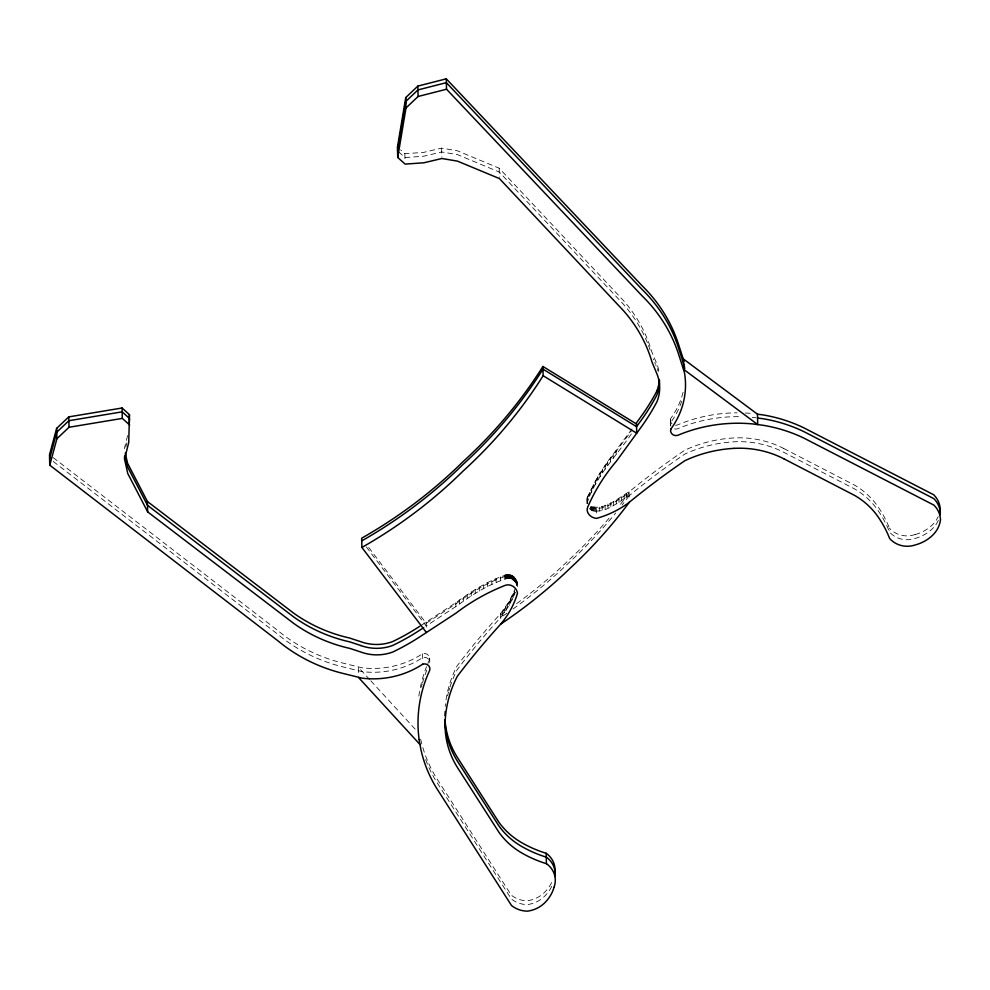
<?xml version="1.0" encoding="UTF-8"?>
<svg xmlns="http://www.w3.org/2000/svg" width="990" height="990" viewBox="0 0 990 990"><rect width="100%" height="100%" fill="white"/><g stroke="black" fill="none" stroke-linecap="round" stroke-linejoin="round"><path stroke-width="0.74" stroke-dasharray="4.95 3.71" d="M587.033 503.452C595.337 476.45 616.82 455.784 632.14 432.754M632.053 428.918L607.662 461.513L597.688 476.623L587.317 497.116L587.751 503.712L587.342 498.255L597.712 477.774L607.687 462.664L631.199 431.281M124.307 448.779L128.131 433.459M125.792 447.047L126.844 442.864M446.007 699.88A124.653 115.248 -1.4 0 1 457.058 665.948A795.688 735.644 -1.4 0 1 500.594 613.614L509.12 601.549L515.406 588.369M450.005 687.01A124.653 115.248 -1.4 0 1 457.145 669.784A795.688 735.644 -1.4 0 1 500.68 617.451L509.219 605.385L515.493 592.206M514.367 592.23L509.157 602.7L500.618 614.765A508.971 470.559 -1.4 0 0 506.818 610.545M421.084 625.445L455.858 602.675C471.772 591.166 488.961 579.855 507.957 574.472C512.523 574.522 516.706 578.333 517.238 582.875L516.396 586.785L517.263 584.026C516.731 579.484 512.548 575.673 507.981 575.611C488.998 581.006 471.809 592.317 455.895 603.826L426.17 623.279L366.275 544.277M366.35 546.963L426.245 625.965L455.957 606.499C471.871 595.002 489.06 583.692 508.043 578.296C512.622 578.358 516.792 582.169 517.337 586.711L517.102 582.046M888.673 529.959A115.533 106.821 -1.4 0 0 877.288 509.442A75.067 69.399 -1.4 0 0 854.506 488.899L783.87 452.356A91.501 84.596 -1.4 0 0 733.825 441.825A124.653 115.248 -1.4 0 0 684.696 454.163A795.688 735.644 -1.4 0 0 629.182 495.693C618.045 501.757 603.739 515.481 590.585 509.652L590.486 505.816C603.653 511.657 617.946 497.921 629.083 491.857A795.688 735.644 -1.4 0 1 684.61 450.326A124.653 115.248 -1.4 0 1 733.738 437.964A91.501 84.596 -1.4 0 1 783.783 448.507M658.796 370.631A42.954 39.711 -1.4 0 0 656.085 362.055L651.742 351.648A149.119 137.87 -1.4 0 0 623.279 300.366L499.17 168.189L457.17 150.715L441.602 148.129L423.633 152.398L404.848 153.722L400.628 149.911M752.165 417.335L756.212 417.854M783.771 448.519L854.42 485.063A75.067 69.399 -1.4 0 1 877.19 505.605A115.533 106.821 -1.4 0 1 889.366 528.091L889.428 530.652M590.51 506.967C603.677 512.795 617.983 499.071 629.108 493.008A508.971 470.559 -1.4 0 1 620.21 504.628M53.163 457.615L277.72 630.457A158.313 146.371 -1.4 0 0 341.364 662.694L361.833 667.755A84.806 78.408 -1.4 0 0 422.569 653.722A5.408 5 -1.4 0 1 429.45 659.922A144.763 133.836 -1.4 0 0 427.111 665.305M53.25 461.451L277.806 634.293A158.313 146.371 -1.4 0 0 341.451 666.518L361.919 671.591A84.806 78.408 -1.4 0 0 422.668 657.558A5.408 5 -1.4 0 1 429.747 662.867M590.585 509.652L589.298 508.476M398.611 151.841L404.947 157.559L423.732 156.222L441.701 151.965L457.269 154.551L499.269 172.025L623.366 304.19A149.119 137.87 -1.4 0 1 647.967 344.149M369.79 679.672L358.343 667.186L358.566 676.257M370.829 680.811L415.602 729.642M653.338 358.925L653.709 359.791M654.786 362.402L655.479 364.147M655.826 365.025L656.16 365.892M683.075 392.312A84.806 78.408 -1.4 0 1 670.527 418.758L670.725 425.23M670.341 420.577L670.502 427.036M629.083 491.857L629.244 498.317M626.633 493.651L626.732 497.487M624.121 495.359L624.22 499.195M621.559 497.005L621.646 500.841M618.936 498.564L619.022 502.4M616.151 450.784L616.25 454.62M616.25 500.037L616.349 503.873M613.231 454.299L613.317 458.135M613.515 501.435L613.614 505.271M610.397 457.875L610.496 461.711M610.743 502.747L610.842 506.583M607.662 461.513L607.761 465.337M607.922 503.972L608.009 507.808M605.026 465.201L605.113 469.037M605.063 505.11L605.15 508.947M602.477 468.951L602.576 472.787M602.155 506.162L602.254 509.999M600.027 472.762L600.126 476.598M599.222 507.128L599.309 510.964M597.688 476.623L597.774 480.459M596.252 508.006L596.438 515.765M595.448 480.534L595.534 484.37M595.349 507.895L595.448 511.719M594.47 507.709L594.569 511.545M593.295 484.494L593.394 488.33M593.604 507.462L593.703 511.298M592.775 507.14L592.861 510.976M591.971 506.756L592.057 510.593M591.265 488.491L591.352 492.327M591.203 506.323L591.302 510.147M589.335 492.537L589.421 496.374M587.503 496.634L587.602 500.457M587.317 497.116L587.417 500.94M587.317 501.621L587.528 503.242M587.169 497.599L587.194 502.276M586.971 498.601L587.07 503.96M516.879 581.229L516.978 585.065M516.582 580.437L516.681 584.273M516.223 579.67L516.322 583.506M515.79 578.94L515.889 582.776M515.295 578.247L515.382 582.083M514.738 577.591L514.825 581.427M514.107 576.984L514.206 580.821M514.33 591.08L514.429 594.916M513.439 576.44L513.538 580.264M512.721 575.933L512.808 579.769M513.179 593.753L513.265 597.589M511.954 575.499L512.04 579.323M511.917 596.388L512.016 600.225M511.149 575.116L511.236 578.952M510.642 574.93L510.729 578.754M510.122 574.769L510.209 578.593M510.568 598.987L510.654 602.823M509.59 574.633L509.677 578.469M499.17 168.189L499.393 177.26M509.046 574.547L509.145 578.383M508.501 574.485L508.6 578.321M509.12 601.549L509.219 605.385M507.957 574.472L508.043 578.296M507.4 574.485L507.499 578.308M506.855 574.534L506.942 578.358M507.585 604.061L507.684 607.897M506.311 574.608L506.397 578.445M505.766 574.732L505.865 578.568M505.246 574.881L505.333 578.717M505.964 606.524L506.063 610.36M504.727 575.066L504.826 578.903M504.257 608.949L504.356 612.773M502.462 611.313L502.561 615.136M500.346 576.848L500.445 580.685M500.594 613.614L500.742 620.074M496.027 578.742L496.114 582.578M491.745 580.722L491.832 584.558M487.513 582.801L487.612 586.637M483.343 584.966L483.442 588.803M479.234 587.231L479.321 591.067M475.175 589.582L475.262 593.418M471.178 592.032L471.277 595.856M467.243 594.557L467.342 598.393M463.382 597.18L463.481 601.017M459.583 599.878L459.682 603.714M455.858 602.675L455.957 606.499M441.602 148.129L441.825 157.2M429.66 658.115L429.747 661.951M426.146 622.128L426.306 628.588M422.594 653.746L422.779 661.518M404.848 153.722L405.046 161.481M418.869 696.131A144.763 133.836 -1.4 0 1 426.566 666.666M420.663 739.159A142.808 132.029 -1.4 0 0 435.662 776.729L511.248 895.109A24.515 22.659 -1.4 0 0 527.237 900.776A29.143 26.94 -1.4 0 0 543.993 892.893A38.523 35.615 -1.4 0 0 552.779 879.9M445.228 706.415A124.653 115.248 -1.4 0 1 445.488 703.803M421.381 687.147A144.763 133.836 -1.4 0 1 422.099 684.337M422.482 682.939A144.763 133.836 -1.4 0 1 427.767 667.78M425.663 759.615A142.808 132.029 -1.4 0 0 435.761 780.553L511.335 898.945A24.515 22.659 -1.4 0 0 527.324 904.613A29.143 26.94 -1.4 0 0 544.092 896.73A38.523 35.615 -1.4 0 0 552.284 885.171M447.567 695.945A124.653 115.248 -1.4 0 1 448.519 692.097M448.866 690.81A124.653 115.248 -1.4 0 1 449.608 688.273M513.03 608.937A508.971 470.559 -1.4 0 0 570.289 561.404A508.971 470.559 -1.4 0 0 615.681 513.018M506.892 613.231A508.971 470.559 -1.4 0 1 500.68 617.451M516.607 603.628A508.971 470.559 -1.4 0 0 570.228 558.719A508.971 470.559 -1.4 0 0 610.929 515.988M675.465 425.217A5.408 5 -1.4 0 0 677.408 424.97A144.763 133.836 -1.4 0 1 737.105 412.83M671.938 423.807A5.408 5 -1.4 0 1 670.552 418.782M745.284 413.003A144.763 133.836 -1.4 0 1 752.078 413.486M657.323 368.676A42.954 39.711 -1.4 0 1 658.226 371.547M648.45 345.399A149.119 137.87 -1.4 0 1 650.244 350.411M681.689 401.235A84.806 78.408 -1.4 0 1 670.626 422.594A5.408 5 -1.4 0 0 670.911 426.17M674.586 428.93A5.408 5 -1.4 0 0 677.507 428.794A144.763 133.836 -1.4 0 1 741.287 416.691M938.334 520.356A29.143 26.94 -1.4 0 1 932.221 528.945A38.523 35.615 -1.4 0 1 915.23 538.362A22.782 21.062 -1.4 0 1 889.428 531.952M629.182 495.693A508.971 470.559 -1.4 0 1 622.079 504.999M915.131 534.501A22.782 21.062 -1.4 0 1 889.342 528.115M915.144 534.538A38.523 35.615 -1.4 0 0 932.135 525.108A29.143 26.94 -1.4 0 0 938.248 516.533"/><path stroke-width="1.49" d="M129.207 419.03L129.455 414.674L122.067 408.004L68.768 416.877L56.653 428.361L49.5 454.794L49.76 465.176L277.967 640.852A158.313 146.371 -1.4 0 0 341.612 673.076L362.08 678.15A84.806 78.408 -1.4 0 0 422.829 664.104M129.22 424.314L129.554 418.51L122.154 411.84L68.867 420.713L56.752 432.197L49.599 458.63M129.455 414.674L128.737 442.456L124.567 459.174L127.747 473.492L147.671 511.88L293.634 623.341A149.119 137.87 -1.4 0 0 349.792 648.388L361.164 652.138A42.954 39.711 -1.4 0 0 392.782 652.014A229.977 212.615 -1.4 0 0 420.069 636.669L456.118 613.058A198.408 183.435 -1.4 0 1 504.974 585.449A7.957 7.351 -1.4 0 1 511.397 585.498A10.568 9.776 -1.4 0 1 517.485 593.257A94.335 87.219 -1.4 0 1 500.841 623.997A795.688 735.644 -1.4 0 0 457.293 676.343A124.653 115.248 -1.4 0 0 445.141 722.057A91.501 84.596 -1.4 0 0 457.776 768.054L499.034 832.429A75.067 69.399 -1.4 0 0 521.804 852.984A115.533 106.821 -1.4 0 0 546.418 863.688L546.171 853.293A115.533 106.821 -1.4 0 1 521.557 842.589A75.067 69.399 -1.4 0 1 498.774 822.047L457.529 757.659A91.501 84.596 -1.4 0 1 445.005 719.705M683.979 361.202L678.237 343.481A158.313 146.371 -1.4 0 0 641.817 285.454L446.267 78.829L417.854 86.093L405.739 97.577L397.46 147.052L397.72 157.435L405.108 164.105L423.893 162.781L441.862 158.511L457.417 161.11L499.43 178.571L623.527 310.749A149.119 137.87 -1.4 0 1 652.002 362.031L656.321 372.45A42.954 39.711 -1.4 0 1 656.976 401.68A229.977 212.615 -1.4 0 1 641.05 427.272L616.411 461.179A198.408 183.435 -1.4 0 0 587.751 507.016A7.957 7.351 -1.4 0 0 587.973 512.944A10.568 9.776 -1.4 0 0 596.512 518.389A94.335 87.219 -1.4 0 0 629.331 502.239A795.688 735.644 -1.4 0 1 684.857 460.709A124.653 115.248 -1.4 0 1 733.986 448.359M397.559 150.888L405.838 101.413L417.953 89.929L446.354 82.665L641.916 289.278A158.313 146.371 -1.4 0 1 678.323 347.317L684.313 366.102A84.806 78.408 -1.4 0 1 684.734 368.701M397.72 157.435L405.999 107.972L405.739 97.577M49.76 465.176L56.913 438.743L56.653 428.361M426.393 632.523L361.894 547.445A489.233 452.319 -1.4 0 0 463.023 471.116L463.097 471.054A489.233 452.319 -1.4 0 0 543.139 375.705L542.916 366.461L636.496 423.992M56.913 438.743L69.028 427.259L122.315 418.399L129.715 425.069M405.999 107.972L418.114 96.488L446.515 89.224L642.077 295.837A158.313 146.371 -1.4 0 1 678.484 353.875L684.474 372.661A84.806 78.408 -1.4 0 1 670.787 429.153M423.708 627.623L419.909 630.11A229.977 212.615 -1.4 0 1 392.634 645.48A42.954 39.711 -1.4 0 1 360.991 645.604M757.474 414.191L757.721 424.586L683.768 369.456L683.508 359.061L757.474 414.191L762.869 414.897A142.808 132.029 -1.4 0 1 803.855 427.841L933.731 494.79A24.515 22.659 -1.4 0 1 940.24 509.429A29.143 26.94 -1.4 0 1 940.017 510.877M757.56 418.028L762.956 418.721A142.808 132.029 -1.4 0 1 803.954 431.665L933.818 498.614A24.515 22.659 -1.4 0 1 940.339 513.253A29.143 26.94 -1.4 0 1 940.116 514.713M361.004 645.579L349.631 641.842A149.119 137.87 -1.4 0 1 293.473 616.782L147.51 505.333L127.586 466.933L125.037 455.487M784.03 458.902L854.667 495.446A75.067 69.399 -1.4 0 1 877.449 515.988A115.533 106.821 -1.4 0 1 889.626 538.473A22.782 21.062 -1.4 0 0 915.379 544.896A38.523 35.615 -1.4 0 0 932.382 535.491A29.143 26.94 -1.4 0 0 940.5 519.812A24.515 22.659 -1.4 0 0 933.991 505.172L804.115 438.224A142.808 132.029 -1.4 0 0 763.117 425.279L752.326 423.893A144.763 133.836 -1.4 0 0 677.667 435.365A5.408 5 -1.4 0 1 670.799 429.165M543.139 375.705L636.718 433.224L636.471 422.841L640.79 416.889A229.977 212.615 -1.4 0 0 656.741 391.298M125.272 453.086L127.5 463.11L147.411 501.497L293.387 612.946A149.119 137.87 -1.4 0 0 349.544 638.005L360.904 641.743A42.954 39.711 -1.4 0 0 392.523 641.631A229.977 212.615 -1.4 0 0 419.81 626.274M358.59 677.568L420.032 744.567M419.141 739.604L420.911 749.541A142.808 132.029 -1.4 0 0 435.909 787.112L511.496 905.504A24.515 22.659 -1.4 0 0 527.484 911.159A29.143 26.94 -1.4 0 0 544.253 903.276A38.523 35.615 -1.4 0 0 554.016 887.349M446.267 78.829L446.515 89.224M417.854 86.093L418.114 96.488M361.894 547.445L361.672 538.201A489.233 452.319 -1.4 0 0 462.8 461.872L462.862 461.81A489.233 452.319 -1.4 0 0 542.916 366.461M147.411 501.497L147.671 511.88M124.505 456.551L124.567 459.174M122.067 408.004L122.315 418.399M68.768 416.877L69.028 427.259M733.986 448.371A91.501 84.596 -1.4 0 1 784.043 458.89M629.343 502.239A508.971 470.559 -1.4 0 1 570.45 567.951A508.971 470.559 -1.4 0 1 500.841 623.997M546.443 863.651A22.782 21.062 -1.4 0 1 553.992 887.337M419.117 739.604A144.763 133.836 -1.4 0 1 429.71 670.317A5.408 5 -1.4 0 0 422.841 664.129M546.195 853.269A22.782 21.062 -1.4 0 1 554.846 872.66M546.282 857.105A22.782 21.062 -1.4 0 1 554.945 876.496M546.257 857.13A115.533 106.821 -1.4 0 1 521.643 846.425A75.067 69.399 -1.4 0 1 498.873 825.883L457.628 761.483A91.501 84.596 -1.4 0 1 444.98 720.856M444.98 715.498A124.653 115.248 -1.4 0 1 445.215 711.562M659.513 380.42A42.954 39.711 -1.4 0 1 656.816 395.121A229.977 212.615 -1.4 0 1 640.889 420.725L636.558 426.678L542.978 369.146A489.233 452.319 -1.4 0 1 462.936 464.496L462.899 464.533A489.233 452.319 -1.4 0 1 361.734 540.886M659.365 379.578A42.954 39.711 -1.4 0 1 656.716 391.285"/></g></svg>
